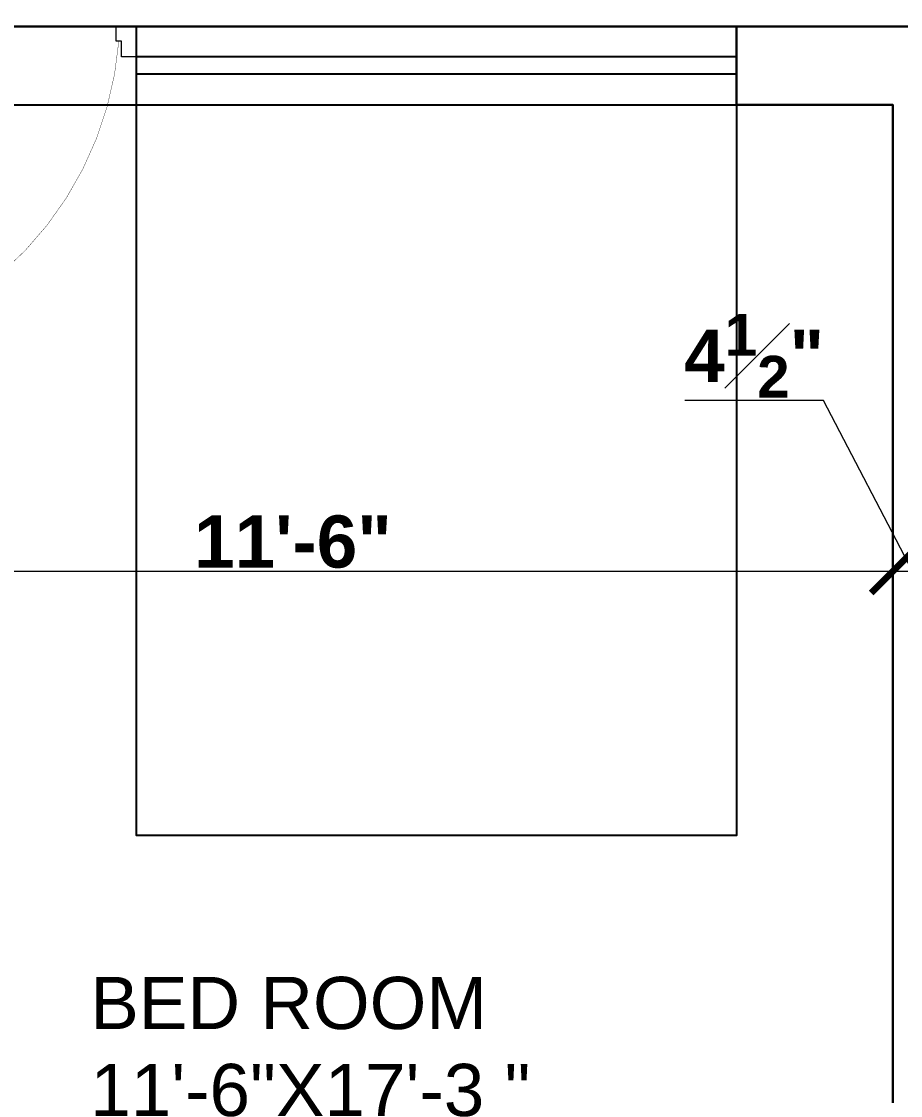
# Model space of a CAD drawing. Header units: feet. Extents: x 18471 to 30550, y -13540 to -11719.
# Drawn here: x 20827.5 to 20928.5, y -12688.5 to -12565.1 of the extents above; entities that cross this region are included whole.
import ezdxf

# ---------------------------------------------------------------- set-up
doc = ezdxf.new("R2010")
doc.units = ezdxf.units.FT
doc.header["$MEASUREMENT"] = 0
doc.header["$PDMODE"] = 2
doc.layers.get('0').update_dxf_attribs({"lineweight": 30})
doc.layers.add('BLK_1_FLR_1_BLT_UP_AREA', color=25, linetype='Continuous', true_color=0x995f4c, plot=False)
for name, color, linetype in [('BLK_1_FLR_1_CHAJJA', 7, 'Continuous'), ('BLK_1_FLR_1_ROOM_1_LIGHT_VENTILATION_1', 7, 'Continuous'), ('W2', 173, 'Continuous')]:
    doc.layers.add(name, color=color, linetype=linetype)
doc.layers.add('BLK_1_FLR_1_REGULAR_ROOM_1', color=1, linetype='Continuous', plot=False)
for name, color, linetype, lineweight in [('DIM', 7, 'Continuous', 18), ('DOOR', 32, 'Continuous', 13), ('HATCH', 9, 'Continuous', 20), ('TEXT', 7, 'Continuous', 30), ('WALL', 10, 'Continuous', 30)]:
    doc.layers.add(name, color=color, linetype=linetype, lineweight=lineweight)
doc.styles.add('AR. TEXT 01', font='arialbd.ttf')
doc.styles.add('TEX02', font='GARA.TTF')
doc.dimstyles.new('DIM 50', dxfattribs={"dimtxt": 6, "dimasz": 3, "dimexe": 6, "dimexo": 4, "dimgap": 0.3125, "dimtad": 1, "dimzin": 3, "dimdsep": 46, "dimlunit": 4, "dimtxsty": 'AR. TEXT 01', "dimblk": 'DOT', "dimcen": 0.09, "dimclrd": 5, "dimclre": 5, "dimclrt": 5, "dimazin": 0, "dimtfac": 0.8, "dimtofl": 0, "dimtmove": 1, "dimatfit": 3, "dimfxl": 6, "dimfxlon": 1, "dimfrac": 1, "dimtolj": 1, "dimtzin": 0, "dimlwd": -1, "dimlwe": -1, "dimarcsym": 1})

# ---------------------------------------------------------------- blocks, each defined once
blk = doc.blocks.new('_ArchTick')
at = {"color": 0, "linetype": 'ByBlock', "const_width": 0.15}
blk.add_lwpolyline([(-0.5, -0.5), (0.5, 0.5)], dxfattribs=at)
blk = doc.blocks.new('*D168')
at = {"layer": 'Defpoints', "color": 0, "transparency": 16777216}
for p in [(21001.18114544762, -12430.77846358907), (21001.18114544762, -12558.51330703618), (20642.68114544762, -12565.65837287717)]:
    blk.add_point(p, dxfattribs=at)
at = {"layer": 'DIM', "ltscale": 5, "transparency": 16777216}
for p, q in [((20642.68114544762, -12439.77846358907), (20642.68114544762, -12424.77846358907)), ((21001.18114544762, -12439.77846358907), (21001.18114544762, -12424.77846358907)), ((20642.68114544762, -12430.77846358907), (21001.18114544762, -12430.77846358907))]:
    blk.add_line(p, q, dxfattribs=at)
at = {"layer": 'DIM', "transparency": 16777216, "xscale": 5, "yscale": 5, "zscale": 5, "rotation": 180}
blk.add_blockref('_ArchTick', (20642.68114544762, -12430.77846358907), dxfattribs=at)
at = {"layer": 'DIM', "transparency": 16777216, "xscale": 5, "yscale": 5, "zscale": 5}
blk.add_blockref('_ArchTick', (21001.18114544762, -12430.77846358907), dxfattribs=at)
at = {"layer": 'DIM', "transparency": 16777216, "insert": (20821.93114544762, -12425.59456358907), "char_height": 6, "attachment_point": 5, "style": 'AR. TEXT 01'}
blk.add_mtext('\\A1;29\'-10{\\H0.800000x;\\S1#2;}"', dxfattribs=at)
blk = doc.blocks.new('*D170')
at = {"layer": 'Defpoints', "color": 0, "ltscale": 5, "transparency": 16777216}
for p in [(21227.68114544762, -12404.7890254763), (21227.68114544762, -12556.33949283584), (20642.68114544762, -12602.67774282329)]:
    blk.add_point(p, dxfattribs=at)
at = {"layer": 'DIM', "ltscale": 5, "transparency": 16777216}
for p, q in [((20642.68114544762, -12413.7890254763), (20642.68114544762, -12398.7890254763)), ((21227.68114544762, -12413.7890254763), (21227.68114544762, -12398.7890254763)), ((20642.68114544762, -12404.7890254763), (21227.68114544762, -12404.7890254763))]:
    blk.add_line(p, q, dxfattribs=at)
at = {"layer": 'DIM', "ltscale": 5, "transparency": 16777216, "xscale": 5, "yscale": 5, "zscale": 5, "rotation": 180}
blk.add_blockref('_ArchTick', (20642.68114544762, -12404.7890254763), dxfattribs=at)
at = {"layer": 'DIM', "ltscale": 5, "transparency": 16777216, "xscale": 5, "yscale": 5, "zscale": 5}
blk.add_blockref('_ArchTick', (21227.68114544762, -12404.7890254763), dxfattribs=at)
at = {"layer": 'DIM', "ltscale": 5, "transparency": 16777216, "insert": (20935.18114544762, -12401.41104116525), "char_height": 6, "attachment_point": 5, "style": 'AR. TEXT 01'}
blk.add_mtext('\\A1;48\'-9"', dxfattribs=at)
blk = doc.blocks.new('*D174')
at = {"layer": 'Defpoints', "color": 0, "ltscale": 5, "transparency": 16777216}
for p in [(20927.68114544764, -12628.28146184822), (20927.68114544764, -12647.12126941966), (20789.68114544761, -12658.1208960263)]:
    blk.add_point(p, dxfattribs=at)
at = {"layer": 'DIM', "ltscale": 5, "transparency": 16777216}
for p, q in [((20789.68114544761, -12637.28146184822), (20789.68114544761, -12622.28146184822)), ((20927.68114544764, -12637.28146184822), (20927.68114544764, -12622.28146184822)), ((20789.68114544761, -12628.28146184822), (20927.68114544764, -12628.28146184822))]:
    blk.add_line(p, q, dxfattribs=at)
at = {"layer": 'DIM', "ltscale": 5, "transparency": 16777216, "xscale": 5, "yscale": 5, "zscale": 5, "rotation": 180}
blk.add_blockref('_ArchTick', (20789.68114544761, -12628.28146184822), dxfattribs=at)
at = {"layer": 'DIM', "ltscale": 5, "transparency": 16777216, "xscale": 5, "yscale": 5, "zscale": 5}
blk.add_blockref('_ArchTick', (20927.68114544764, -12628.28146184822), dxfattribs=at)
at = {"layer": 'DIM', "ltscale": 5, "transparency": 16777216, "insert": (20858.68114544763, -12624.90552392189), "char_height": 6, "attachment_point": 5, "style": 'AR. TEXT 01'}
blk.add_mtext('\\A1;11\'-6"', dxfattribs=at)
blk = doc.blocks.new('*D175')
at = {"layer": 'Defpoints', "color": 0, "ltscale": 5, "transparency": 16777216}
for p in [(20932.18114544762, -12628.28146184822), (20927.68114544762, -12647.12126941966), (20932.18114544762, -12647.38947879853)]:
    blk.add_point(p, dxfattribs=at)
at = {"layer": 'DIM', "ltscale": 5, "transparency": 16777216}
for p, q in [((20919.69463527269, -12608.64782439939), (20903.74248656873, -12608.64782439939)), ((20929.93114544762, -12628.28146184822), (20919.69463527269, -12608.64782439939)), ((20927.68114544762, -12637.28146184822), (20927.68114544762, -12622.28146184822)), ((20932.18114544762, -12637.28146184822), (20932.18114544762, -12622.28146184822)), ((20927.68114544762, -12628.28146184822), (20932.18114544762, -12628.28146184822))]:
    blk.add_line(p, q, dxfattribs=at)
at = {"layer": 'DIM', "ltscale": 5, "transparency": 16777216, "xscale": 5, "yscale": 5, "zscale": 5, "rotation": 180}
blk.add_blockref('_ArchTick', (20927.68114544762, -12628.28146184822), dxfattribs=at)
at = {"layer": 'DIM', "ltscale": 5, "transparency": 16777216, "xscale": 5, "yscale": 5, "zscale": 5}
blk.add_blockref('_ArchTick', (20932.18114544762, -12628.28146184822), dxfattribs=at)
at = {"layer": 'DIM', "ltscale": 5, "transparency": 16777216, "insert": (20911.71856092072, -12603.51567910607), "char_height": 6, "attachment_point": 5, "style": 'AR. TEXT 01'}
blk.add_mtext('\\A1;4{\\H0.8x;\\S1#2;}"', dxfattribs=at)
blk = doc.blocks.new('*D199')
at = {"layer": 'Defpoints', "color": 0, "ltscale": 5, "transparency": 16777216}
for p in [(20980.87691454543, -12520.65837288002), (20957.64337954695, -12565.65837287716), (20989.48114544763, -12565.65837287716)]:
    blk.add_point(p, dxfattribs=at)
at = {"layer": 'DIM', "ltscale": 5, "transparency": 16777216}
for p, q in [((20966.64337954695, -12520.65837288002), (20951.64337954695, -12520.65837288002)), ((20957.64337954695, -12520.65837288002), (20957.64337954695, -12565.65837287716)), ((20957.64337954695, -12543.15837287859), (20932.89627283256, -12542.8458728786)), ((20932.89627283256, -12542.8458728786), (20932.89627283256, -12560.82012253754)), ((20966.64337954695, -12565.65837287716), (20951.64337954695, -12565.65837287716))]:
    blk.add_line(p, q, dxfattribs=at)
at = {"layer": 'DIM', "ltscale": 5, "transparency": 16777216, "xscale": 5, "yscale": 5, "zscale": 5}
for p, rotation in [((20957.64337954695, -12520.65837288002), 90), ((20957.64337954695, -12565.65837287716), 270)]:
    blk.add_blockref('_ArchTick', p, dxfattribs=dict(at, rotation=rotation))
at = {"layer": 'DIM', "ltscale": 5, "transparency": 16777216, "insert": (20929.5182885215, -12551.83299770807), "char_height": 6, "attachment_point": 5, "rotation": 90, "style": 'AR. TEXT 01'}
blk.add_mtext('\\A1;3\'-9"', dxfattribs=at)
blk = doc.blocks.new('A$Cb508cf72')
at = {"layer": 'DOOR'}
for points in [[(1.593954704861969, 31.97784954943927), (1.593954704861969, 33.65484954940621), (2.1666480381682, 33.65484954940621), (2.1666480381682, 35.22784954936651), (-1.86284451e-05, 35.22784954936651), (-1.86284451e-05, 31.97784954943927), (1.593954704861969, 31.97784954943927)], [(37.4060080396448, 31.97784954943927), (37.4060080396448, 33.65484954940621), (36.83331470633857, 33.65484954940621), (36.83331470633857, 35.22784954936651), (38.99998137295188, 35.22784954936651), (38.99998137295188, 31.97784954943927), (37.4060080396448, 31.97784954943927)]]:
    blk.add_lwpolyline(points, dxfattribs=at)
at = {"layer": 'DOOR', "const_width": 0.03635174400107}
blk.add_lwpolyline([(37.11966137299896, 33.65484954940621, -0.38341128429114), (1.68249406036921, 0.01781754833064, -0.4142135623731)], format="xyb", dxfattribs=at)
blk.add_lwpolyline([(1.68249406036921, 0.01781754833064), (1.68249406036921, 33.34024954930646), (2.19304287509294, 33.34024954930646), (2.19304287509294, 0.01781754833064)], dxfattribs=at)

msp = doc.modelspace()

# ---------------------------------------------------------------- linework, layer by layer
at = {"layer": 'BLK_1_FLR_1_BLT_UP_AREA', "color": 25, "elevation": 0.02260156391333}
msp.add_lwpolyline([(20642.68114544762, -12565.65837287717), (21001.18114544762, -12565.65837287717), (21001.18114544757, -12520.65837288002), (21227.68114544762, -12520.65837288002), (21227.68114544609, -12988.65837288002), (21155.68114544763, -12988.65837288003), (21155.68114544762, -13204.65837288005), (21035.68114544762, -13204.65837288003), (21035.68114544762, -12988.65837288003), (20642.68114544762, -12988.65837288002), (20642.68114544762, -12565.65837287717)], dxfattribs=at)
at = {"layer": 'BLK_1_FLR_1_CHAJJA', "elevation": 0.02260156391333}
msp.add_lwpolyline([(20666.63865894853, -12565.65837287713), (20666.63865894853, -12493.65837288001), (21001.13865894853, -12493.65837288002), (21001.13865894853, -12448.65837288002), (21203.68114544762, -12448.65837288002), (21203.68114544762, -12520.65837288002), (21001.13865894853, -12520.65837288002), (21001.13865894855, -12565.65837288002), (20666.63865894853, -12565.65837287713)], dxfattribs=at)
at = {"layer": 'BLK_1_FLR_1_REGULAR_ROOM_1', "color": 1, "elevation": 0.02260156391333}
msp.add_lwpolyline([(20789.6811454476, -12574.65837288002), (20927.68114544763, -12574.65837288002), (20927.68114544763, -12781.65837288), (20789.6811454476, -12781.65837288)], close=True, dxfattribs=at)
at = {"layer": 'BLK_1_FLR_1_ROOM_1_LIGHT_VENTILATION_1', "color": 114, "true_color": 0x139b48, "elevation": 0.02260156391333}
msp.add_lwpolyline([(20840.6811454476, -12574.65837288002), (20909.6811454476, -12574.65837288002), (20909.6811454476, -12658.65837288002), (20840.6811454476, -12658.65837288002)], close=True, dxfattribs=at)
at = {"layer": 'W2'}
for p, q in [((20840.6811454476, -12574.65837287714, 0.02260156391333), (20840.6811454476, -12565.65837287715, 0.02260156391333)), ((20909.68114544762, -12565.65837287714, 0.02260156391333), (20840.6811454476, -12565.65837287714, 0.02260156391333)), ((20909.6811454476, -12569.15837287714, 0.02260156391333), (20840.6811454476, -12569.15837287714, 0.02260156391333)), ((20909.6811454476, -12571.15837287714, 0.02260156391333), (20840.6811454476, -12571.15837287714, 0.02260156391333)), ((20840.6811454476, -12574.65837287714, 0.02260156391333), (20909.6811454476, -12574.65837287714, 0.02260156391333))]:
    msp.add_line(p, q, dxfattribs=at)
at = {"layer": 'WALL'}
for p, q in [((20909.6811454476, -12574.65837287714, 0.02260156391333), (20909.68114544762, -12565.65837287714, 0.02260156391333)), ((20941.78114544762, -12565.65837287715, 0.02260156391333), (20909.68114544762, -12565.65837287715, 0.02260156391333)), ((20927.68114544762, -12574.65837287714, 0.02260156391333), (20909.68114544762, -12574.65837287714, 0.02260156391333)), ((20927.68114544763, -12742.65837288, 0.02260156391333), (20927.68114544762, -12574.65837287714, 0.02260156391333))]:
    msp.add_line(p, q, dxfattribs=at)

# ---------------------------------------------------------------- block references
at = {"layer": 'HATCH', "ltscale": 5, "xscale": 1.076923076884569, "yscale": 1.076923076884569, "zscale": 1.076923076884569}
msp.add_blockref('A$Cb508cf72', (20798.681165509, -12603.59605700876, 0.02260156391333), dxfattribs=at)

# ---------------------------------------------------------------- texts
at = {"layer": 'TEXT', "insert": (20835.37078493718, -12674.90130436553, 0.02260156391333), "char_height": 6, "width": 62.88309924044368, "attachment_point": 1, "style": 'TEX02'}
msp.add_mtext('\\A1;{\\fArial|b0|i0|c0|p34;BED ROOM\\P11\'-6"X17\'-3 "}', dxfattribs=at)

# ---------------------------------------------------------------- dimensions: what is measured, and where the dimension line sits
at = {"layer": 'DIM', "ltscale": 5}
for base, p1, p2, picture, middle in [((21227.68114544762, -12404.7890254763, 0.02260156391333), (20642.68114544762, -12602.67774282329, 0.02260156391333), (21227.68114544762, -12556.33949283584, 0.02260156391333), '*D170', (20935.18114544762, -12401.41104116525, 0.02260156391333)), ((21001.18114544762, -12430.77846358907, 0.02260156391333), (20642.68114544762, -12565.65837287717, 0.02260156391333), (21001.18114544762, -12558.51330703618, 0.02260156391333), '*D168', (20821.93114544762, -12425.59456358907, 0.02260156391333)), ((20927.68114544764, -12628.28146184822, 0.02260156391333), (20789.68114544761, -12658.1208960263, 0.02260156391333), (20927.68114544764, -12647.12126941966, 0.02260156391333), '*D174', (20858.68114544763, -12624.90552392189, 0.02260156391333))]:
    dim = msp.add_linear_dim(base=base, p1=p1, p2=p2, dimstyle='DIM 50', override={"dimtxt": 6, "dimasz": 5, "dimblk": 'ArchTick', "dimclrd": 256, "dimclre": 256, "dimclrt": 256, "dimfxl": 9}, dxfattribs=at)
    dim.commit()
    dim.dimension.update_dxf_attribs({"geometry": picture, "text_midpoint": middle})
dim = msp.add_linear_dim(base=(20957.64337954695, -12565.65837287716, 0.02260156391333), p1=(20980.87691454542, -12520.65837288002, 0.02260156391333), p2=(20989.48114544762, -12565.65837287715, 0.02260156391333), angle=90, dimstyle='DIM 50', override={"dimtxt": 6, "dimasz": 5, "dimblk": 'ArchTick', "dimclrd": 256, "dimclre": 256, "dimclrt": 256, "dimfxl": 9}, dxfattribs=at)
dim.commit()
dim.dimension.update_dxf_attribs({"geometry": '*D199', "text_midpoint": (20932.89627283255, -12543.15837287861, 0.02260156391333), "dimtype": 160})
dim = msp.add_linear_dim(base=(20932.18114544762, -12628.28146184822, 0.02260156391333), p1=(20927.68114544762, -12647.12126941966, 0.02260156391333), p2=(20932.18114544762, -12647.38947879853, 0.02260156391333), dimstyle='DIM 50', override={"dimtxt": 6, "dimasz": 5, "dimblk": 'ArchTick', "dimclrd": 256, "dimclre": 256, "dimclrt": 256, "dimfxl": 9}, dxfattribs=at)
dim.commit()
dim.dimension.update_dxf_attribs({"geometry": '*D175', "text_midpoint": (20919.38213527269, -12608.64782439939, 0.02260156391333), "dimtype": 160})

doc.saveas('drawing.dxf')
